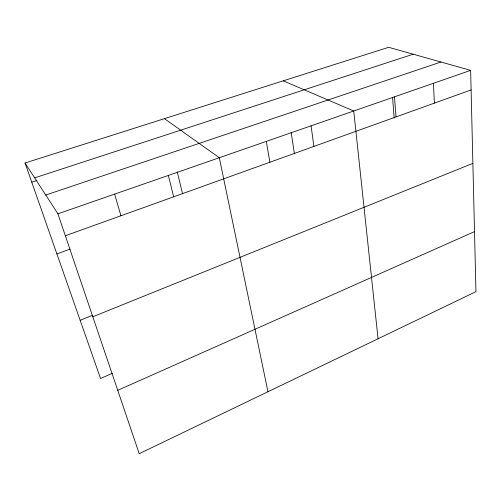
<?xml version="1.0" encoding="UTF-8"?>
<svg xmlns="http://www.w3.org/2000/svg" width="501" height="501" viewBox="0 0 501 501"><rect width="100%" height="100%" fill="white"/><g stroke="black" fill="none" stroke-linecap="round" stroke-linejoin="round"><path stroke-width="0.75" d="M117.741 390.329L474.51 231.606M112.575 373.22L100.538 378.462L25.05 163L388.632 47.301L470.646 70.365L475.95 291.651L139.222 453.699L57.909 213.821L25.05 163M80.16 320.296L92.478 315.336M92.804 316.776L472.875 163.357M56.907 253.919L70.115 249.078M65.337 235.739L471.109 89.923M57.909 213.821L470.646 70.365M45.76 195.033L440.936 62.011M31.763 182.17L36.911 180.479M34.663 177.874L413.175 54.208M283.259 80.836L353.744 110.997L378.061 338.757M164.441 118.643L219.3 157.727L267.972 391.738M114.629 194.106L120.941 215.756M168.349 175.438L173.653 196.818M177.285 171.931L182.571 193.856M266.3 141.388L269.882 162.236M291.156 132.427L294.438 153.888M311.065 125.832L313.908 146.417M392.559 97.244L394.218 118.249M394.481 96.837L396.034 116.902M433.409 83.31L434.398 103.118"/></g></svg>
